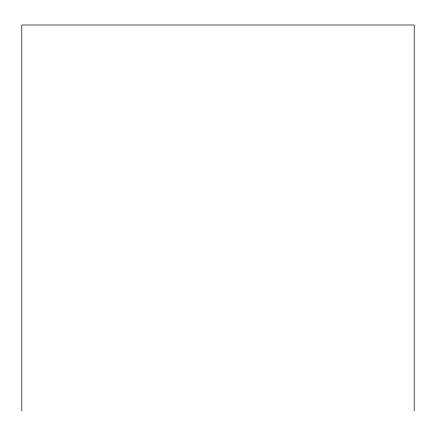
<?xml version="1.0" encoding="UTF-8"?>
<svg xmlns="http://www.w3.org/2000/svg" width="436" height="436" viewBox="0 0 436 436"><rect width="100%" height="100%" fill="white"/><g stroke="black" fill="none" stroke-linecap="round" stroke-linejoin="round"><path stroke-width="0.65" d="M414.2 411.006L414.2 24.994L21.8 24.994L21.8 411.006"/></g></svg>
